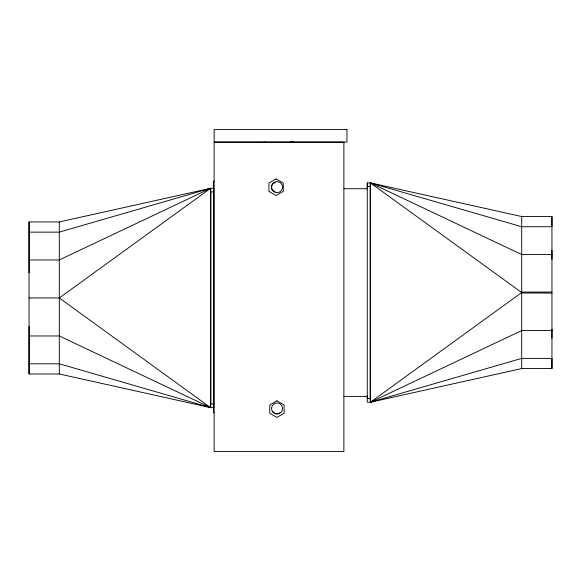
<?xml version="1.0" encoding="UTF-8"?>
<svg xmlns="http://www.w3.org/2000/svg" width="581" height="581" viewBox="0 0 581 581"><rect width="100%" height="100%" fill="white"/><g stroke="black" fill="none" stroke-linecap="round" stroke-linejoin="round"><path stroke-width="0.87" d="M29.05 373.975L29.05 221.942L59.306 221.942L210.598 188.302L210.598 407.63L59.306 373.975L29.05 373.975L29.05 326.457M59.306 373.975L59.306 221.942M213.728 403.984L210.707 403.984L210.707 188.302L213.728 188.302L213.728 407.63L210.707 407.63L210.707 191.941L213.728 191.941M367.272 182.899L367.272 398.581L370.293 398.581L370.293 182.899L367.272 182.899L367.272 189.253M521.694 368.572L521.694 216.539L370.402 182.899L370.402 402.226L521.694 368.572L551.95 368.572L551.95 358.39L521.694 358.39L370.402 402.226L521.694 292.555L521.694 292.069L551.95 292.069M551.95 338.149L551.95 329.26M551.95 259.213L551.95 250.324M521.694 216.539L551.95 216.539L551.95 226.721L521.694 226.721L370.402 182.899L521.694 292.555M29.05 297.959L59.306 297.959L210.598 188.302L210.598 407.63L59.306 363.793L29.05 363.793M370.402 402.226L521.694 330.567L551.95 330.567M214.135 181.076L213.539 181.076L213.539 412.663L214.135 412.663M367.272 186.537L370.293 186.537M343.959 188.723L367.272 188.723M29.05 232.131L59.306 232.131L210.598 188.302L59.306 259.954L29.05 259.954M551.95 254.551L521.694 254.551L370.402 182.899M521.694 293.042L551.95 293.042M29.05 335.971L59.306 335.971L210.598 407.63L59.306 297.959M343.959 396.395L367.272 396.395M551.95 216.539L551.95 368.572M370.293 182.899L370.293 402.226L367.272 402.226L367.272 395.864M293.434 142.265L293.434 141.713L290.609 141.713L290.609 142.265M265.938 142.265L263.52 142.265M29.05 221.942L29.05 272.823M275.06 191.766A4.663 4.663 0 0 1 273.121 183.632M273.615 183.276A4.663 4.663 0 0 1 274.152 182.986M274.719 182.768A4.663 4.663 0 0 1 275.314 182.63M279.911 412.713A4.663 4.663 0 0 1 279.417 413.069M278.88 413.36A4.663 4.663 0 0 1 274.239 412.924M273.767 412.546A4.663 4.663 0 0 1 272.99 411.609M276.098 178.941L268.923 183.08L268.923 191.36L276.098 195.499L283.267 191.36L283.267 183.08L276.098 178.941M276.934 400.846L269.758 404.986L269.758 413.265L276.934 417.405L284.109 413.265L284.109 404.986L276.934 400.846M346.951 129.527L214.135 129.527L214.135 141.982L346.951 141.982L346.951 129.527M343.879 142.265L214.135 142.265L214.135 451.473L343.879 451.473L343.879 142.265M273.135 191.033A5.534 5.534 0 0 0 282.395 188.549A5.534 5.534 0 0 0 275.619 181.773A5.534 5.534 0 0 0 273.135 191.033M273.135 412.387A5.534 5.534 0 0 0 282.395 409.91A5.534 5.534 0 0 0 275.619 403.127A5.534 5.534 0 0 0 273.135 412.387"/></g></svg>
